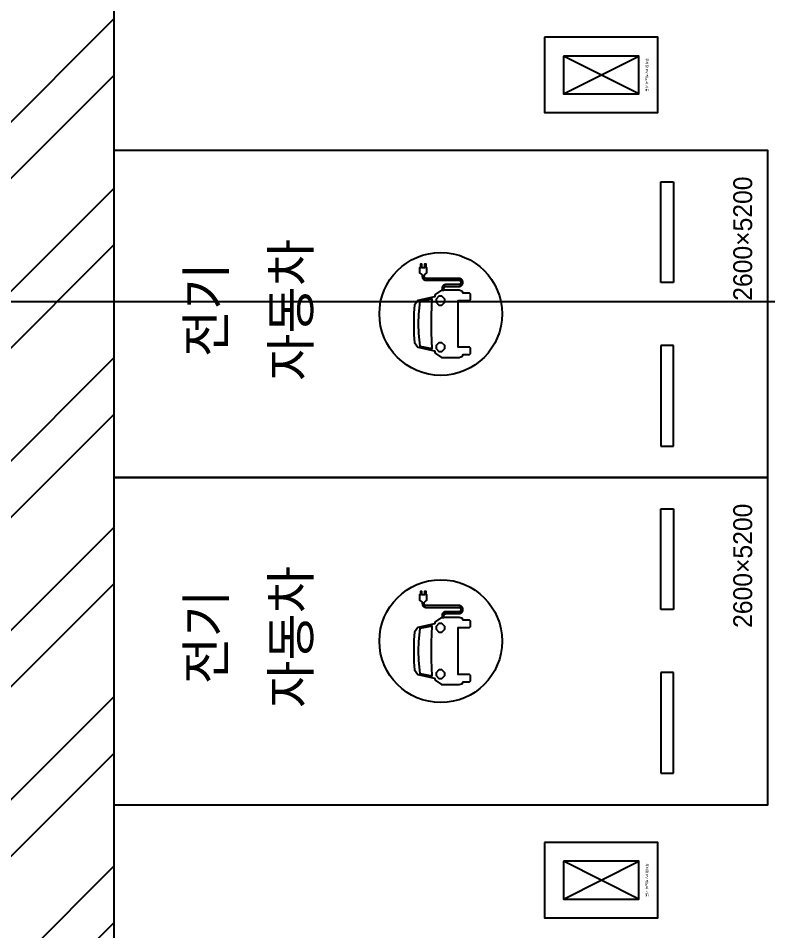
# Model space of a CAD drawing. Header units: millimetres. Extents: x -58335 to 291665, y -66693 to 213307.
# Drawn here: x 118694 to 124654, y -4997 to 2255 of the extents above; entities that cross this region are included whole.
import ezdxf
from ezdxf.enums import TextEntityAlignment as Align

# ---------------------------------------------------------------- set-up
doc = ezdxf.new("R2010")
doc.units = ezdxf.units.MM
doc.header["$LTSCALE"] = 1000
doc.linetypes.add('X-SITE$0$HID', pattern=[2.8, 1.8, -1])
for name, color, linetype in [('X-SITE$0$-MY-녹지', 254, 'Continuous'), ('X-SITE$0$A-PARK', 8, 'Continuous'), ('X-SITE$0$A-ROAD-PED', 8, 'Continuous'), ('X-SITE$0$PV-COL', 8, 'Continuous'), ('X-SITE$0$PV-주차장', 6, 'Continuous')]:
    doc.layers.add(name, color=color, linetype=linetype)
doc.layers.add('X-SITE$0$NOPLOT', color=193, linetype='Continuous', plot=False)
doc.styles.add('X-SITE$0$Gtx', font='')
doc.styles.add('X-SITE$0$XA-B2F_PLAN$0$XA-B2F_PLAN$0$Gtx', font='')
doc.styles.get('X-SITE$0$Gtx').set_extended_font_data('Dotum')
doc.styles.get('X-SITE$0$XA-B2F_PLAN$0$XA-B2F_PLAN$0$Gtx').set_extended_font_data('Dotum')
pattern_1 = [(0, (-29382.5, 14650.24), (317.5, 317.5), [158.75, -476.25]), (90, (-29303.13, 14570.87), (-317.5, 317.5), [158.75, -476.25])]

# ---------------------------------------------------------------- blocks, each defined once
blk = doc.blocks.new('X-SITE$0$240910_L-1F')
at = {"layer": 'X-SITE$0$-MY-녹지'}
h = blk.add_hatch(dxfattribs=at)
h.set_pattern_fill('CROSS', color=256, scale=50, style=2)
h.set_pattern_definition(pattern_1)
edge = h.paths.add_edge_path()
edge.add_line((18171.1, 114605.3), (18171.1, 166105.3))
edge.add_line((18171.1, 166105.3), (47421.1, 166105.3))
edge.add_line((47421.1, 166105.3), (47421.1, 168105.3))
edge.add_line((47421.1, 168105.3), (46571.1, 168105.3))
edge.add_line((46571.1, 168105.3), (46571.1, 168905.3))
edge.add_line((46571.1, 168905.3), (47283.5, 168905.3))
edge.add_arc((45571.1, 168205.3), 1850, 22.23376, 32.72059)
edge.add_line((47127.5, 169205.3), (6313.7, 169205.3))
edge.add_line((6313.7, 169205.3), (1000, 163891.6))
edge.add_line((1000, 163891.6), (1000, -787.9))
edge.add_line((1000, -787.9), (6313.7, -6101.6))
edge.add_line((6313.7, -6101.6), (95101.4, -6101.6))
edge.add_line((95101.4, -6101.6), (95315.6, -5951.6))
edge.add_line((95315.6, -5951.6), (98071.1, -5951.6))
edge.add_line((98071.1, -5951.6), (98071.1, -5401.6))
edge.add_line((98071.1, -5401.6), (96971, -5401.6))
edge.add_line((96971, -5401.6), (96971, -4401.6))
edge.add_line((96971, -4401.6), (98071.1, -4401.6))
edge.add_line((98071.1, -4401.6), (98071.1, 31055.3))
edge.add_arc((96271.1, 31055.3), 1800, 360, 450)
edge.add_line((96271.1, 32855.3), (91071.1, 32855.3))
edge.add_arc((91071.1, 31055.3), 1800, 90, 180)
edge.add_line((89271.1, 31055.3), (89271.1, 30055.3))
edge.add_line((89271.1, 30055.3), (96471.1, 30055.3))
edge.add_line((96471.1, 30055.3), (96471.1, -3544.7))
edge.add_line((96471.1, -3544.7), (8071.1, -3544.7))
edge.add_line((8071.1, -3544.7), (8071.1, -794.7))
edge.add_line((8071.1, -794.7), (2871.1, -794.7))
edge.add_line((2871.1, -794.7), (2871.1, 103855.3))
edge.add_line((2871.1, 103855.3), (49071.1, 103855.3))
edge.add_arc((49071.1, 105655.3), 1800, 270, 360)
edge.add_line((50871.1, 105655.3), (50871.1, 114605.3))
edge.add_line((50871.1, 114605.3), (18171.1, 114605.3))
h = blk.add_hatch(dxfattribs=at)
h.set_pattern_fill('CROSS', color=256, scale=50, style=2)
h.set_pattern_definition(pattern_1)
edge = h.paths.add_edge_path()
edge.add_line((18171.1, 114605.3), (18171.1, 166105.3))
edge.add_line((18171.1, 166105.3), (47421.1, 166105.3))
edge.add_line((47421.1, 166105.3), (47421.1, 168105.3))
edge.add_line((47421.1, 168105.3), (46571.1, 168105.3))
edge.add_line((46571.1, 168105.3), (46571.1, 168905.3))
edge.add_line((46571.1, 168905.3), (47283.5, 168905.3))
edge.add_arc((45571.1, 168205.3), 1850, 22.23376, 32.72059)
edge.add_line((47127.5, 169205.3), (6313.7, 169205.3))
edge.add_line((6313.7, 169205.3), (1000, 163891.6))
edge.add_line((1000, 163891.6), (1000, -787.9))
edge.add_line((1000, -787.9), (6313.7, -6101.6))
edge.add_line((6313.7, -6101.6), (95101.4, -6101.6))
edge.add_line((95101.4, -6101.6), (95315.6, -5951.6))
edge.add_line((95315.6, -5951.6), (98071.1, -5951.6))
edge.add_line((98071.1, -5951.6), (98071.1, -5401.6))
edge.add_line((98071.1, -5401.6), (96971, -5401.6))
edge.add_line((96971, -5401.6), (96971, -4401.6))
edge.add_line((96971, -4401.6), (98071.1, -4401.6))
edge.add_line((98071.1, -4401.6), (98071.1, 31055.3))
edge.add_arc((96271.1, 31055.3), 1800, 360, 450)
edge.add_line((96271.1, 32855.3), (91071.1, 32855.3))
edge.add_arc((91071.1, 31055.3), 1800, 90, 180)
edge.add_line((89271.1, 31055.3), (89271.1, 30055.3))
edge.add_line((89271.1, 30055.3), (96471.1, 30055.3))
edge.add_line((96471.1, 30055.3), (96471.1, -3544.7))
edge.add_line((96471.1, -3544.7), (8071.1, -3544.7))
edge.add_line((8071.1, -3544.7), (8071.1, -794.7))
edge.add_line((8071.1, -794.7), (2871.1, -794.7))
edge.add_line((2871.1, -794.7), (2871.1, 103855.3))
edge.add_line((2871.1, 103855.3), (49071.1, 103855.3))
edge.add_arc((49071.1, 105655.3), 1800, 270, 360)
edge.add_line((50871.1, 105655.3), (50871.1, 114605.3))
edge.add_line((50871.1, 114605.3), (18171.1, 114605.3))
blk = doc.blocks.new('X-SITE$0$A$Cc6527170')
for p, q in [((350, 525), (50, -75)), ((350, -75), (50, 525))]:
    blk.add_line(p, q)
for points in [[(-100, -225), (500, -225), (500, 675), (-100, 675)], [(50, -75), (350, -75), (350, 525), (50, 525)]]:
    blk.add_lwpolyline(points, close=True)
at = {"linetype": 'Continuous', "style": 'X-SITE$0$Gtx'}
blk.add_text('주차장 PV 캐노피 기둥', height=20, dxfattribs=at).set_placement((200, 588.4, 0), align=Align.MIDDLE)
blk = doc.blocks.new('X-SITE$0$전기차')
at = {"layer": 'X-SITE$0$A-PARK'}
for p, q in [((-4450, -250), (-4450, -1050)), ((-4350, -250), (-4450, -250)), ((-4350, -1050), (-4350, -250)), ((-4450, -1050), (-4350, -1050)), ((-4450, -2350), (-4450, -1550)), ((-4450, -1550), (-4350, -1550)), ((-4350, -1550), (-4350, -2350)), ((-4350, -2350), (-4450, -2350))]:
    blk.add_line(p, q, dxfattribs=at)
for points in [[(0, -2600), (0, 0), (-5200, 0), (-5200, -2600)], [(-2608.4, -1071.7), (-2585.5, -1071.7), (-2562.4, -1048.7), (-2562.4, -1025.6), (-2585.5, -1002.7), (-2608.4, -1002.7), (-2631.6, -1025.6), (-2631.6, -1048.7)], [(-2525.7, -1150.3), (-2525.7, -1292.6), (-2530.9, -1417.8), (-2434.1, -1399.5), (-2421.8, -1297.3), (-2419.8, -1221.3), (-2421.8, -1145.5), (-2434.1, -1043.3), (-2530.9, -1024.8)], [(-2608.4, -1440.1), (-2585.5, -1440.1), (-2562.4, -1417), (-2562.4, -1393.9), (-2585.5, -1371), (-2608.4, -1371), (-2631.6, -1393.9), (-2631.6, -1417)], [(-2610.3, -1488.2), (-2625, -1488.2), (-2625, -1501.7), (-2625, -1502.6), (-2625, -1503), (-2625, -1503.2), (-2625, -1503.3), (-2625, -1503.3), (-2625, -1503.3), (-2625, -1503.3), (-2625, -1503.4), (-2625, -1503.6), (-2625, -1503.8), (-2625, -1504), (-2625, -1504.1), (-2625, -1504.3), (-2625.1, -1504.5), (-2625.1, -1504.7), (-2625.1, -1504.9), (-2625.1, -1505.1), (-2625.1, -1505.3), (-2625.2, -1505.5), (-2625.2, -1505.7), (-2625.2, -1505.9), (-2625.3, -1506.1), (-2625.3, -1506.3), (-2625.3, -1506.5), (-2625.4, -1506.7), (-2625.4, -1506.8), (-2625.5, -1507), (-2625.5, -1507.2), (-2625.6, -1507.4), (-2625.7, -1507.6), (-2625.7, -1507.8), (-2625.8, -1508), (-2625.8, -1508.2), (-2625.9, -1508.4), (-2626, -1508.6), (-2626.1, -1508.8), (-2626.1, -1509), (-2626.2, -1509.2), (-2626.3, -1509.4), (-2626.4, -1509.6), (-2626.5, -1509.8), (-2626.6, -1509.9), (-2626.7, -1510.1), (-2626.8, -1510.3), (-2626.9, -1510.5), (-2627, -1510.7), (-2627.1, -1510.9), (-2627.2, -1511.1), (-2627.3, -1511.2), (-2627.4, -1511.4), (-2627.5, -1511.6), (-2627.7, -1511.8), (-2627.8, -1512), (-2627.9, -1512.1), (-2628.1, -1512.3), (-2628.2, -1512.5), (-2628.3, -1512.6), (-2628.5, -1512.8), (-2628.6, -1513), (-2628.7, -1513.1), (-2628.9, -1513.3), (-2629, -1513.5), (-2629.2, -1513.6), (-2629.3, -1513.8), (-2629.5, -1513.9), (-2629.6, -1514.1), (-2629.8, -1514.2), (-2630, -1514.4), (-2630.1, -1514.5), (-2630.3, -1514.6), (-2630.5, -1514.8), (-2630.6, -1514.9), (-2630.8, -1515), (-2631, -1515.2), (-2631.1, -1515.3), (-2631.3, -1515.4), (-2631.5, -1515.6), (-2631.7, -1515.7), (-2631.9, -1515.8), (-2632, -1515.9), (-2632.2, -1516), (-2632.4, -1516.1), (-2632.6, -1516.2), (-2632.8, -1516.3), (-2633, -1516.4), (-2633.2, -1516.5), (-2633.3, -1516.6), (-2633.5, -1516.7), (-2633.7, -1516.8), (-2633.9, -1516.9), (-2634.1, -1517), (-2634.3, -1517), (-2634.5, -1517.1), (-2634.7, -1517.2), (-2634.9, -1517.3), (-2635.1, -1517.3), (-2635.3, -1517.4), (-2635.5, -1517.4), (-2635.7, -1517.5), (-2635.9, -1517.6), (-2636.1, -1517.6), (-2636.3, -1517.7), (-2636.4, -1517.7), (-2636.6, -1517.8), (-2636.8, -1517.8), (-2637, -1517.8), (-2637.2, -1517.9), (-2637.4, -1517.9), (-2637.6, -1517.9), (-2637.8, -1518), (-2638, -1518), (-2638.2, -1518), (-2638.4, -1518), (-2638.6, -1518), (-2638.8, -1518.1), (-2639, -1518.1), (-2639.1, -1518.1), (-2639.3, -1518.1), (-2639.5, -1518.1), (-2639.7, -1518.1), (-2639.7, -1518.1), (-2639.8, -1518.1), (-2639.8, -1518.1), (-2639.8, -1518.1), (-2639.8, -1518.1), (-2639.8, -1518.1), (-2639.8, -1518.1), (-2639.9, -1518.1), (-2640, -1518.1), (-2640.8, -1518.1), (-2642.2, -1518.1), (-2645.1, -1518.1), (-2650.8, -1518.1), (-2743, -1518.1), (-2743.2, -1518.1), (-2743.4, -1518.1), (-2743.6, -1518.1), (-2743.8, -1518.1), (-2744, -1518.1), (-2744.2, -1518.1), (-2744.4, -1518.1), (-2744.7, -1518.1), (-2744.9, -1518.1), (-2745.1, -1518.1), (-2745.3, -1518.2), (-2745.5, -1518.2), (-2745.7, -1518.2), (-2745.9, -1518.2), (-2746.1, -1518.2), (-2746.3, -1518.3), (-2746.5, -1518.3), (-2746.7, -1518.3), (-2747, -1518.3), (-2747.2, -1518.4), (-2747.4, -1518.4), (-2747.6, -1518.4), (-2747.8, -1518.4), (-2748, -1518.5), (-2748.2, -1518.5), (-2748.4, -1518.5), (-2748.6, -1518.6), (-2748.9, -1518.6), (-2749.1, -1518.7), (-2749.3, -1518.7), (-2749.5, -1518.7), (-2749.7, -1518.8), (-2749.9, -1518.8), (-2750.1, -1518.9), (-2750.4, -1518.9), (-2750.6, -1519), (-2750.8, -1519), (-2751, -1519.1), (-2751.2, -1519.1), (-2751.4, -1519.2), (-2751.6, -1519.3), (-2751.9, -1519.3), (-2752.1, -1519.4), (-2752.3, -1519.4), (-2752.5, -1519.5), (-2752.7, -1519.6), (-2752.9, -1519.6), (-2753.1, -1519.7), (-2753.4, -1519.8), (-2753.6, -1519.9), (-2753.8, -1519.9), (-2754, -1520), (-2754.2, -1520.1), (-2754.4, -1520.2), (-2754.6, -1520.2), (-2754.8, -1520.3), (-2755.1, -1520.4), (-2755.3, -1520.5), (-2755.5, -1520.6), (-2755.7, -1520.7), (-2755.9, -1520.8), (-2756.1, -1520.9), (-2756.3, -1521), (-2756.5, -1521), (-2756.7, -1521.1), (-2757, -1521.2), (-2757.2, -1521.3), (-2757.4, -1521.4), (-2757.6, -1521.5), (-2757.8, -1521.7), (-2758, -1521.8), (-2758.2, -1521.9), (-2758.4, -1522), (-2758.6, -1522.1), (-2758.8, -1522.2), (-2759, -1522.3), (-2759.2, -1522.4), (-2759.4, -1522.6), (-2759.6, -1522.7), (-2759.8, -1522.8), (-2760, -1522.9), (-2760.2, -1523), (-2760.4, -1523.2), (-2760.6, -1523.3), (-2760.8, -1523.4), (-2761, -1523.6), (-2761.2, -1523.7), (-2761.4, -1523.8), (-2761.6, -1524), (-2761.8, -1524.1), (-2762, -1524.2), (-2762.2, -1524.4), (-2762.4, -1524.5), (-2762.5, -1524.7), (-2762.7, -1524.8), (-2762.9, -1524.9), (-2763.1, -1525.1), (-2763.3, -1525.2), (-2763.5, -1525.4), (-2763.7, -1525.5), (-2763.8, -1525.7), (-2764, -1525.8), (-2764.2, -1526), (-2764.4, -1526.2), (-2764.6, -1526.3), (-2764.7, -1526.5), (-2764.9, -1526.6), (-2765.1, -1526.8), (-2765.3, -1527), (-2765.4, -1527.1), (-2765.6, -1527.3), (-2765.8, -1527.4), (-2765.9, -1527.6), (-2766.1, -1527.8), (-2766.3, -1528), (-2766.4, -1528.1), (-2766.6, -1528.3), (-2766.8, -1528.5), (-2766.9, -1528.7), (-2767.1, -1528.8), (-2767.2, -1529), (-2767.4, -1529.2), (-2767.6, -1529.4), (-2767.7, -1529.5), (-2767.9, -1529.7), (-2768, -1529.9), (-2768.2, -1530.1), (-2768.3, -1530.3), (-2768.5, -1530.5), (-2768.6, -1530.7), (-2768.7, -1530.8), (-2768.9, -1531), (-2769, -1531.2), (-2769.2, -1531.4), (-2769.3, -1531.6), (-2769.4, -1531.8), (-2769.6, -1532), (-2769.7, -1532.2), (-2769.8, -1532.4), (-2770, -1532.6), (-2770.1, -1532.8), (-2770.2, -1533), (-2770.4, -1533.2), (-2770.5, -1533.4), (-2770.6, -1533.6), (-2770.7, -1533.8), (-2770.8, -1534), (-2771, -1534.2), (-2771.1, -1534.4), (-2771.2, -1534.6), (-2771.3, -1534.8), (-2771.4, -1535), (-2771.5, -1535.2), (-2771.6, -1535.4), (-2771.7, -1535.6), (-2771.9, -1535.8), (-2772, -1536), (-2772.1, -1536.2), (-2772.2, -1536.4), (-2772.3, -1536.6), (-2772.4, -1536.8), (-2772.5, -1537.1), (-2772.5, -1537.3), (-2772.6, -1537.5), (-2772.7, -1537.7), (-2772.8, -1537.9), (-2772.9, -1538.1), (-2773, -1538.3), (-2773.1, -1538.5), (-2773.2, -1538.7), (-2773.2, -1539), (-2773.3, -1539.2), (-2773.4, -1539.4), (-2773.5, -1539.6), (-2773.6, -1539.8), (-2773.6, -1540), (-2773.7, -1540.2), (-2773.8, -1540.4), (-2773.8, -1540.7), (-2773.9, -1540.9), (-2774, -1541.1), (-2774, -1541.3), (-2774.1, -1541.5), (-2774.2, -1541.7), (-2774.2, -1541.9), (-2774.3, -1542.2), (-2774.3, -1542.4), (-2774.4, -1542.6), (-2774.4, -1542.8), (-2774.5, -1543), (-2774.5, -1543.2), (-2774.6, -1543.4), (-2774.6, -1543.7), (-2774.7, -1543.9), (-2774.7, -1544.1), (-2774.8, -1544.3), (-2774.8, -1544.5), (-2774.8, -1544.7), (-2774.9, -1544.9), (-2774.9, -1545.2), (-2774.9, -1545.4), (-2775, -1545.6), (-2775, -1545.8), (-2775, -1546), (-2775.1, -1546.2), (-2775.1, -1546.4), (-2775.1, -1546.6), (-2775.1, -1546.8), (-2775.2, -1547.1), (-2775.2, -1547.3), (-2775.2, -1547.5), (-2775.2, -1547.7), (-2775.2, -1547.9), (-2775.3, -1548.1), (-2775.3, -1548.3), (-2775.3, -1548.5), (-2775.3, -1548.7), (-2775.3, -1548.9), (-2775.3, -1549.1), (-2775.3, -1549.3), (-2775.3, -1549.5), (-2775.3, -1549.8), (-2775.3, -1550), (-2775.3, -1550.2), (-2775.3, -1550.4), (-2775.3, -1550.6), (-2775.3, -1550.8), (-2775.3, -1551), (-2775.3, -1551.2), (-2775.3, -1551.4), (-2775.3, -1551.6), (-2775.3, -1551.8), (-2775.3, -1552), (-2775.3, -1552.2), (-2775.3, -1552.4), (-2775.3, -1552.6), (-2775.3, -1552.8), (-2775.2, -1553), (-2775.2, -1553.3), (-2775.2, -1553.5), (-2775.2, -1553.7), (-2775.2, -1553.9), (-2775.1, -1554.1), (-2775.1, -1554.3), (-2775.1, -1554.5), (-2775.1, -1554.7), (-2775, -1554.9), (-2775, -1555.2), (-2775, -1555.4), (-2774.9, -1555.6), (-2774.9, -1555.8), (-2774.9, -1556), (-2774.8, -1556.2), (-2774.8, -1556.4), (-2774.7, -1556.6), (-2774.7, -1556.9), (-2774.6, -1557.1), (-2774.6, -1557.3), (-2774.6, -1557.5), (-2774.5, -1557.7), (-2774.5, -1557.9), (-2774.4, -1558.1), (-2774.4, -1558.4), (-2774.3, -1558.6), (-2774.2, -1558.8), (-2774.2, -1559), (-2774.1, -1559.2), (-2774.1, -1559.4), (-2774, -1559.6), (-2773.9, -1559.9), (-2773.9, -1560.1), (-2773.8, -1560.3), (-2773.7, -1560.5), (-2773.7, -1560.7), (-2773.6, -1560.9), (-2773.5, -1561.1), (-2773.4, -1561.3), (-2773.4, -1561.6), (-2773.3, -1561.8), (-2773.2, -1562), (-2773.1, -1562.2), (-2773, -1562.4), (-2772.9, -1562.6), (-2772.9, -1562.8), (-2772.8, -1563), (-2772.7, -1563.3), (-2772.6, -1563.5), (-2772.5, -1563.7), (-2772.4, -1563.9), (-2772.3, -1564.1), (-2772.2, -1564.3), (-2772.1, -1564.5), (-2772, -1564.7), (-2771.9, -1564.9), (-2771.8, -1565.1), (-2771.7, -1565.3), (-2771.6, -1565.5), (-2771.5, -1565.8), (-2771.4, -1566), (-2771.2, -1566.2), (-2771.1, -1566.4), (-2771, -1566.6), (-2770.9, -1566.8), (-2770.8, -1567), (-2770.7, -1567.2), (-2770.5, -1567.4), (-2770.4, -1567.6), (-2770.3, -1567.8), (-2770.2, -1568), (-2770, -1568.2), (-2769.9, -1568.4), (-2769.8, -1568.6), (-2769.6, -1568.8), (-2769.5, -1568.9), (-2769.4, -1569.1), (-2769.2, -1569.3), (-2769.1, -1569.5), (-2768.9, -1569.7), (-2768.8, -1569.9), (-2768.7, -1570.1), (-2768.5, -1570.3), (-2768.4, -1570.5), (-2768.2, -1570.6), (-2768.1, -1570.8), (-2767.9, -1571), (-2767.8, -1571.2), (-2767.6, -1571.4), (-2767.5, -1571.6), (-2767.3, -1571.7), (-2767.2, -1571.9), (-2767, -1572.1), (-2766.8, -1572.3), (-2766.7, -1572.4), (-2766.5, -1572.6), (-2766.3, -1572.8), (-2766.2, -1573), (-2766, -1573.1), (-2765.8, -1573.3), (-2765.7, -1573.5), (-2765.5, -1573.6), (-2765.3, -1573.8), (-2765.2, -1574), (-2765, -1574.1), (-2764.8, -1574.3), (-2764.6, -1574.4), (-2764.5, -1574.6), (-2764.3, -1574.8), (-2764.1, -1574.9), (-2763.9, -1575.1), (-2763.7, -1575.2), (-2763.6, -1575.4), (-2763.4, -1575.5), (-2763.2, -1575.7), (-2763, -1575.8), (-2762.8, -1576), (-2762.6, -1576.1), (-2762.4, -1576.3), (-2762.3, -1576.4), (-2762.1, -1576.5), (-2761.9, -1576.7), (-2761.7, -1576.8), (-2761.5, -1576.9), (-2761.3, -1577.1), (-2761.1, -1577.2), (-2760.9, -1577.3), (-2760.7, -1577.5), (-2760.5, -1577.6), (-2760.3, -1577.7), (-2760.1, -1577.9), (-2759.9, -1578), (-2759.7, -1578.1), (-2759.5, -1578.2), (-2759.3, -1578.3), (-2759.1, -1578.5), (-2758.9, -1578.6), (-2758.7, -1578.7), (-2758.5, -1578.8), (-2758.3, -1578.9), (-2758.1, -1579), (-2757.9, -1579.1), (-2757.7, -1579.2), (-2757.5, -1579.3), (-2757.3, -1579.4), (-2757, -1579.5), (-2756.8, -1579.6), (-2756.6, -1579.7), (-2756.4, -1579.8), (-2756.2, -1579.9), (-2756, -1580), (-2755.8, -1580.1), (-2755.6, -1580.2), (-2755.4, -1580.3), (-2755.2, -1580.4), (-2754.9, -1580.5), (-2754.7, -1580.5), (-2754.5, -1580.6), (-2754.3, -1580.7), (-2754.1, -1580.8), (-2753.9, -1580.9), (-2753.7, -1580.9), (-2753.5, -1581), (-2753.2, -1581.1), (-2753, -1581.2), (-2752.8, -1581.2), (-2752.6, -1581.3), (-2752.4, -1581.4), (-2752.2, -1581.4), (-2752, -1581.5), (-2751.7, -1581.5), (-2751.5, -1581.6), (-2751.3, -1581.7), (-2751.1, -1581.7), (-2750.9, -1581.8), (-2750.7, -1581.8), (-2750.5, -1581.9), (-2750.2, -1581.9), (-2750, -1582), (-2749.8, -1582), (-2749.6, -1582.1), (-2749.4, -1582.1), (-2749.2, -1582.1), (-2749, -1582.2), (-2748.7, -1582.2), (-2748.5, -1582.3), (-2748.3, -1582.3), (-2748.1, -1582.3), (-2747.9, -1582.4), (-2747.7, -1582.4), (-2747.5, -1582.4), (-2747.3, -1582.5), (-2747, -1582.5), (-2746.8, -1582.5), (-2746.6, -1582.5), (-2746.4, -1582.6), (-2746.2, -1582.6), (-2746, -1582.6), (-2745.8, -1582.6), (-2745.6, -1582.6), (-2745.4, -1582.7), (-2745.2, -1582.7), (-2745, -1582.7), (-2744.7, -1582.7), (-2744.5, -1582.7), (-2744.3, -1582.7), (-2744.1, -1582.7), (-2743.9, -1582.7), (-2743.7, -1582.7), (-2743.5, -1582.7), (-2743.3, -1582.7), (-2743.1, -1582.7), (-2743.1, -1582.7), (-2743, -1582.7), (-2743, -1582.7), (-2743, -1582.7), (-2743, -1582.7), (-2743, -1582.7), (-2743, -1582.7), (-2743, -1582.7), (-2742.9, -1582.7), (-2742, -1582.7), (-2740.2, -1582.7), (-2733, -1582.7), (-2718.4, -1582.7), (-2689.4, -1582.7), (-2631.4, -1582.7), (-2515.3, -1582.7), (-2486.2, -1582.7), (-2484.4, -1582.7), (-2483.5, -1582.7), (-2483, -1582.7), (-2482.9, -1582.7), (-2482.9, -1582.7), (-2482.9, -1582.7), (-2482.9, -1582.7), (-2482.7, -1582.7), (-2482.5, -1582.7), (-2482.3, -1582.8), (-2482.1, -1582.8), (-2481.9, -1582.8), (-2481.7, -1582.8), (-2481.4, -1582.8), (-2481.2, -1582.8), (-2481, -1582.9), (-2480.8, -1582.9), (-2480.6, -1582.9), (-2480.4, -1582.9), (-2480.2, -1583), (-2480, -1583), (-2479.8, -1583.1), (-2479.6, -1583.1), (-2479.4, -1583.2), (-2479.2, -1583.2), (-2479, -1583.3), (-2478.8, -1583.3), (-2478.6, -1583.4), (-2478.4, -1583.4), (-2478.2, -1583.5), (-2478, -1583.6), (-2477.8, -1583.6), (-2477.6, -1583.7), (-2477.4, -1583.8), (-2477.2, -1583.9), (-2477.1, -1583.9), (-2476.9, -1584), (-2476.7, -1584.1), (-2476.5, -1584.2), (-2476.3, -1584.3), (-2476.1, -1584.4), (-2475.9, -1584.5), (-2475.7, -1584.6), (-2475.6, -1584.7), (-2475.4, -1584.8), (-2475.2, -1584.9), (-2475, -1585), (-2474.9, -1585.1), (-2474.7, -1585.2), (-2474.5, -1585.3), (-2474.3, -1585.5), (-2474.2, -1585.6), (-2474, -1585.7), (-2473.9, -1585.8), (-2473.7, -1586), (-2473.5, -1586.1), (-2473.4, -1586.2), (-2473.2, -1586.3), (-2473.1, -1586.5), (-2472.9, -1586.6), (-2472.8, -1586.7), (-2472.6, -1586.9), (-2472.5, -1587), (-2472.3, -1587.2), (-2472.2, -1587.3), (-2472.1, -1587.5), (-2471.9, -1587.6), (-2471.8, -1587.8), (-2471.7, -1587.9), (-2471.5, -1588.1), (-2471.4, -1588.2), (-2471.3, -1588.4), (-2471.1, -1588.6), (-2471, -1588.7), (-2470.9, -1588.9), (-2470.8, -1589), (-2470.7, -1589.2), (-2470.6, -1589.4), (-2470.4, -1589.6), (-2470.3, -1589.7), (-2470.2, -1589.9), (-2470.1, -1590.1), (-2470, -1590.3), (-2469.9, -1590.5), (-2469.8, -1590.6), (-2469.7, -1590.8), (-2469.6, -1591), (-2469.5, -1591.2), (-2469.5, -1591.4), (-2469.4, -1591.6), (-2469.3, -1591.8), (-2469.2, -1592), (-2469.1, -1592.2), (-2469.1, -1592.4), (-2469, -1592.5), (-2468.9, -1592.7), (-2468.9, -1592.9), (-2468.8, -1593.1), (-2468.7, -1593.3), (-2468.7, -1593.5), (-2468.6, -1593.7), (-2468.6, -1593.9), (-2468.5, -1594.1), (-2468.5, -1594.3), (-2468.4, -1594.5), (-2468.4, -1594.7), (-2468.4, -1595), (-2468.3, -1595.2), (-2468.3, -1595.4), (-2468.3, -1595.6), (-2468.2, -1595.8), (-2468.2, -1596), (-2468.2, -1596.2), (-2468.2, -1596.4), (-2468.2, -1596.6), (-2468.1, -1596.8), (-2468.1, -1597), (-2468.1, -1597.2), (-2468.1, -1597.4), (-2468.1, -1597.5), (-2468.1, -1597.5), (-2468.1, -1597.5), (-2468.1, -1597.5), (-2468.1, -1597.5), (-2468.1, -1597.6), (-2468.1, -1597.8), (-2468.1, -1598.4), (-2468.1, -1602.7), (-2468.1, -1607), (-2468.1, -1607.2), (-2468.1, -1607.2), (-2468.1, -1607.2), (-2468.1, -1607.2), (-2468.1, -1607.2), (-2468.1, -1607.2), (-2468.1, -1607.2), (-2468.2, -1607.3), (-2468.3, -1607.4), (-2468.9, -1607.9), (-2470, -1609), (-2472.3, -1611.1), (-2476.8, -1615.4), (-2485.8, -1624), (-2488, -1626.1), (-2488.2, -1626.2), (-2488.2, -1626.3), (-2488.3, -1626.3), (-2488.3, -1626.3), (-2488.3, -1626.3), (-2488.3, -1626.4), (-2488.3, -1626.4), (-2488.3, -1627), (-2488.3, -1628.1), (-2488.3, -1630.4), (-2488.3, -1639.5), (-2488.3, -1657.7), (-2488.3, -1666.9), (-2488.3, -1667.1), (-2488.3, -1667.2), (-2488.3, -1667.2), (-2488.3, -1667.2), (-2488.3, -1667.2), (-2488.3, -1667.2), (-2488.3, -1667.2), (-2488.3, -1667.2), (-2488.2, -1667.2), (-2488, -1667.2), (-2487.2, -1667.2), (-2485.6, -1667.2), (-2482.8, -1667.2), (-2482.8, -1685), (-2482.8, -1693.9), (-2482.8, -1695), (-2482.8, -1695.2), (-2482.8, -1695.2), (-2482.8, -1695.3), (-2482.8, -1695.3), (-2482.8, -1695.3), (-2482.8, -1695.3), (-2482.7, -1695.3), (-2482.5, -1695.3), (-2481.4, -1695.3), (-2479.3, -1695.3), (-2471, -1695.3), (-2470, -1695.3), (-2469.8, -1695.3), (-2469.8, -1695.3), (-2469.7, -1695.3), (-2469.7, -1695.3), (-2469.7, -1695.3), (-2469.7, -1695.3), (-2469.7, -1695.3), (-2469.7, -1695.3), (-2469.7, -1695.3), (-2469.7, -1694.7), (-2469.7, -1693.6), (-2469.7, -1689.2), (-2469.7, -1680.3), (-2469.7, -1671.4), (-2469.7, -1669.1), (-2469.7, -1668), (-2469.7, -1667.5), (-2469.7, -1667.3), (-2469.7, -1667.3), (-2469.7, -1667.2), (-2469.7, -1667.2), (-2469.7, -1667.2), (-2469.7, -1667.2), (-2469.7, -1667.2), (-2469.7, -1667.2), (-2469.5, -1667.2), (-2466.4, -1667.2), (-2454.1, -1667.2), (-2451, -1667.2), (-2450.6, -1667.2), (-2450.4, -1667.2), (-2450.3, -1667.2), (-2450.3, -1667.2), (-2450.3, -1667.2), (-2450.3, -1667.2), (-2450.3, -1667.2), (-2450.3, -1667.2), (-2450.3, -1667.2), (-2450.3, -1667.2), (-2450.3, -1668.4), (-2450.3, -1670.6), (-2450.3, -1679.5), (-2450.3, -1688.4), (-2450.3, -1692.8), (-2450.3, -1695), (-2450.3, -1695.2), (-2450.3, -1695.3), (-2450.3, -1695.3), (-2450.3, -1695.3), (-2450.3, -1695.3), (-2450.3, -1695.3), (-2450.3, -1695.3), (-2450.2, -1695.3), (-2450.1, -1695.3), (-2449.9, -1695.3), (-2449.4, -1695.3), (-2442, -1695.3), (-2440.1, -1695.3), (-2439.2, -1695.3), (-2438.7, -1695.3), (-2438.6, -1695.3), (-2438.5, -1695.3), (-2438.5, -1695.3), (-2438.5, -1695.3), (-2438.5, -1695.3), (-2438.5, -1695.3), (-2438.5, -1695.3), (-2438.5, -1695.3), (-2438.5, -1695.2), (-2438.5, -1694.7), (-2438.5, -1685.8), (-2438.5, -1668), (-2438.5, -1667.4), (-2438.5, -1667.3), (-2438.5, -1667.2), (-2438.5, -1667.2), (-2438.5, -1667.2), (-2438.5, -1667.2), (-2438.5, -1667.2), (-2438.5, -1667.2), (-2438.5, -1667.2), (-2438.4, -1667.2), (-2438.1, -1667.2), (-2437.6, -1667.2), (-2436.5, -1667.2), (-2434.4, -1667.2), (-2432.2, -1667.2), (-2432, -1667.2), (-2431.8, -1667.2), (-2431.8, -1667.2), (-2431.7, -1667.2), (-2431.7, -1667.2), (-2431.7, -1667.2), (-2431.7, -1667.2), (-2431.7, -1667.2), (-2431.7, -1667.2), (-2431.7, -1667.2), (-2431.7, -1667.1), (-2431.7, -1663.9), (-2431.7, -1657.4), (-2431.7, -1631.5), (-2431.7, -1628.3), (-2431.7, -1626.6), (-2431.7, -1626.4), (-2431.7, -1626.4), (-2431.7, -1626.4), (-2431.7, -1626.4), (-2431.7, -1626.3), (-2431.7, -1626.3), (-2431.8, -1626.3), (-2432, -1626.1), (-2432.4, -1625.8), (-2435.8, -1623.1), (-2442.7, -1617.8), (-2449.6, -1612.4), (-2453, -1609.8), (-2453.2, -1609.6), (-2453.3, -1609.5), (-2453.4, -1609.5), (-2453.4, -1609.5), (-2453.4, -1609.5), (-2453.4, -1609.5), (-2453.4, -1609.5), (-2453.4, -1609.5), (-2453.4, -1609.2), (-2453.4, -1608.7), (-2453.4, -1607.8), (-2453.4, -1600.2), (-2453.4, -1598.3), (-2453.4, -1597.8), (-2453.4, -1597.6), (-2453.4, -1597.5), (-2453.4, -1597.5), (-2453.4, -1597.5), (-2453.4, -1597.5), (-2453.4, -1597.5), (-2453.4, -1597.5), (-2453.4, -1597.4), (-2453.4, -1597.1), (-2453.4, -1596.8), (-2453.4, -1596.5), (-2453.4, -1596.3), (-2453.4, -1596), (-2453.4, -1595.7), (-2453.5, -1595.4), (-2453.5, -1595.1), (-2453.5, -1594.8), (-2453.5, -1594.5), (-2453.6, -1594.2), (-2453.6, -1594), (-2453.6, -1593.7), (-2453.7, -1593.4), (-2453.7, -1593.1), (-2453.8, -1592.8), (-2453.8, -1592.5), (-2453.9, -1592.2), (-2453.9, -1591.9), (-2454, -1591.6), (-2454, -1591.4), (-2454.1, -1591.1), (-2454.2, -1590.8), (-2454.2, -1590.5), (-2454.3, -1590.2), (-2454.4, -1589.9), (-2454.4, -1589.6), (-2454.5, -1589.4), (-2454.6, -1589.1), (-2454.7, -1588.8), (-2454.8, -1588.5), (-2454.9, -1588.2), (-2455, -1588), (-2455.1, -1587.7), (-2455.2, -1587.4), (-2455.3, -1587.1), (-2455.4, -1586.8), (-2455.5, -1586.6), (-2455.6, -1586.3), (-2455.7, -1586), (-2455.8, -1585.7), (-2455.9, -1585.5), (-2456.1, -1585.2), (-2456.2, -1584.9), (-2456.3, -1584.7), (-2456.4, -1584.4), (-2456.6, -1584.1), (-2456.7, -1583.9), (-2456.9, -1583.6), (-2457, -1583.4), (-2457.1, -1583.1), (-2457.3, -1582.8), (-2457.4, -1582.6), (-2457.6, -1582.3), (-2457.7, -1582.1), (-2457.9, -1581.8), (-2458, -1581.6), (-2458.2, -1581.3), (-2458.4, -1581.1), (-2458.5, -1580.9), (-2458.7, -1580.6), (-2458.9, -1580.4), (-2459, -1580.1), (-2459.2, -1579.9), (-2459.4, -1579.7), (-2459.6, -1579.4), (-2459.7, -1579.2), (-2459.9, -1579), (-2460.1, -1578.8), (-2460.3, -1578.5), (-2460.5, -1578.3), (-2460.7, -1578.1), (-2460.9, -1577.9), (-2461, -1577.7), (-2461.2, -1577.5), (-2461.4, -1577.2), (-2461.6, -1577), (-2461.8, -1576.8), (-2462, -1576.6), (-2462.2, -1576.4), (-2462.4, -1576.2), (-2462.6, -1576), (-2462.9, -1575.8), (-2463.1, -1575.6), (-2463.3, -1575.5), (-2463.5, -1575.3), (-2463.7, -1575.1), (-2463.9, -1574.9), (-2464.2, -1574.7), (-2464.4, -1574.5), (-2464.6, -1574.3), (-2464.8, -1574.2), (-2465.1, -1574), (-2465.3, -1573.8), (-2465.5, -1573.6), (-2465.8, -1573.5), (-2466, -1573.3), (-2466.3, -1573.1), (-2466.5, -1573), (-2466.7, -1572.8), (-2467, -1572.6), (-2467.2, -1572.5), (-2467.5, -1572.3), (-2467.7, -1572.2), (-2468, -1572), (-2468.2, -1571.9), (-2468.5, -1571.7), (-2468.8, -1571.6), (-2469, -1571.5), (-2469.3, -1571.3), (-2469.5, -1571.2), (-2469.8, -1571.1), (-2470.1, -1570.9), (-2470.3, -1570.8), (-2470.6, -1570.7), (-2470.9, -1570.5), (-2471.1, -1570.4), (-2471.4, -1570.3), (-2471.7, -1570.2), (-2472, -1570.1), (-2472.2, -1570), (-2472.5, -1569.9), (-2472.8, -1569.8), (-2473.1, -1569.7), (-2473.4, -1569.6), (-2473.6, -1569.5), (-2473.9, -1569.4), (-2474.2, -1569.3), (-2474.5, -1569.2), (-2474.8, -1569.1), (-2475, -1569.1), (-2475.3, -1569), (-2475.6, -1568.9), (-2475.9, -1568.8), (-2476.2, -1568.8), (-2476.5, -1568.7), (-2476.8, -1568.6), (-2477, -1568.6), (-2477.3, -1568.5), (-2477.6, -1568.5), (-2477.9, -1568.4), (-2478.2, -1568.4), (-2478.5, -1568.3), (-2478.8, -1568.3), (-2479.1, -1568.2), (-2479.4, -1568.2), (-2479.6, -1568.2), (-2479.9, -1568.1), (-2480.2, -1568.1), (-2480.5, -1568.1), (-2480.8, -1568.1), (-2481.1, -1568.1), (-2481.4, -1568), (-2481.7, -1568), (-2481.9, -1568), (-2482.2, -1568), (-2482.5, -1568), (-2482.8, -1568), (-2482.9, -1568), (-2482.9, -1568), (-2482.9, -1568), (-2482.9, -1568), (-2482.9, -1568), (-2483, -1568), (-2483.1, -1568), (-2483.5, -1568), (-2484.7, -1568), (-2489.9, -1568), (-2510.5, -1568), (-2675.4, -1568), (-2716.6, -1568), (-2737.2, -1568), (-2742.4, -1568), (-2742.7, -1568), (-2742.9, -1568), (-2742.9, -1568), (-2743, -1568), (-2743, -1568), (-2743, -1568), (-2743, -1568), (-2743, -1568), (-2743.1, -1568), (-2743.1, -1568), (-2743.3, -1568), (-2743.4, -1568), (-2743.6, -1568), (-2743.8, -1568), (-2743.9, -1568), (-2744.1, -1568), (-2744.2, -1568), (-2744.4, -1567.9), (-2744.6, -1567.9), (-2744.7, -1567.9), (-2744.9, -1567.9), (-2745.1, -1567.9), (-2745.2, -1567.9), (-2745.4, -1567.8), (-2745.5, -1567.8), (-2745.7, -1567.8), (-2745.9, -1567.8), (-2746, -1567.7), (-2746.2, -1567.7), (-2746.4, -1567.7), (-2746.5, -1567.6), (-2746.7, -1567.6), (-2746.9, -1567.6), (-2747, -1567.5), (-2747.2, -1567.5), (-2747.4, -1567.5), (-2747.5, -1567.4), (-2747.7, -1567.4), (-2747.9, -1567.3), (-2748, -1567.3), (-2748.2, -1567.2), (-2748.3, -1567.2), (-2748.5, -1567.1), (-2748.7, -1567.1), (-2748.8, -1567), (-2749, -1566.9), (-2749.2, -1566.9), (-2749.3, -1566.8), (-2749.5, -1566.8), (-2749.7, -1566.7), (-2749.8, -1566.6), (-2750, -1566.6), (-2750.2, -1566.5), (-2750.3, -1566.4), (-2750.5, -1566.3), (-2750.6, -1566.3), (-2750.8, -1566.2), (-2751, -1566.1), (-2751.1, -1566), (-2751.3, -1565.9), (-2751.4, -1565.8), (-2751.6, -1565.8), (-2751.8, -1565.7), (-2751.9, -1565.6), (-2752.1, -1565.5), (-2752.2, -1565.4), (-2752.4, -1565.3), (-2752.5, -1565.2), (-2752.7, -1565.1), (-2752.8, -1565), (-2753, -1564.9), (-2753.1, -1564.8), (-2753.3, -1564.7), (-2753.4, -1564.6), (-2753.6, -1564.5), (-2753.7, -1564.4), (-2753.9, -1564.3), (-2754, -1564.1), (-2754.1, -1564), (-2754.3, -1563.9), (-2754.4, -1563.8), (-2754.6, -1563.7), (-2754.7, -1563.5), (-2754.8, -1563.4), (-2755, -1563.3), (-2755.1, -1563.2), (-2755.2, -1563), (-2755.4, -1562.9), (-2755.5, -1562.8), (-2755.6, -1562.7), (-2755.8, -1562.5), (-2755.9, -1562.4), (-2756, -1562.3), (-2756.1, -1562.1), (-2756.3, -1562), (-2756.4, -1561.8), (-2756.5, -1561.7), (-2756.6, -1561.6), (-2756.7, -1561.4), (-2756.8, -1561.3), (-2757, -1561.1), (-2757.1, -1561), (-2757.2, -1560.8), (-2757.3, -1560.7), (-2757.4, -1560.5), (-2757.5, -1560.4), (-2757.6, -1560.2), (-2757.7, -1560.1), (-2757.8, -1559.9), (-2757.9, -1559.8), (-2758, -1559.6), (-2758.1, -1559.5), (-2758.2, -1559.3), (-2758.3, -1559.2), (-2758.4, -1559), (-2758.4, -1558.9), (-2758.5, -1558.7), (-2758.6, -1558.5), (-2758.7, -1558.4), (-2758.8, -1558.2), (-2758.8, -1558.1), (-2758.9, -1557.9), (-2759, -1557.7), (-2759.1, -1557.6), (-2759.1, -1557.4), (-2759.2, -1557.2), (-2759.3, -1557.1), (-2759.3, -1556.9), (-2759.4, -1556.8), (-2759.5, -1556.6), (-2759.5, -1556.4), (-2759.6, -1556.3), (-2759.7, -1556.1), (-2759.7, -1555.9), (-2759.8, -1555.8), (-2759.8, -1555.6), (-2759.9, -1555.4), (-2759.9, -1555.3), (-2760, -1555.1), (-2760, -1554.9), (-2760, -1554.8), (-2760.1, -1554.6), (-2760.1, -1554.4), (-2760.2, -1554.3), (-2760.2, -1554.1), (-2760.2, -1553.9), (-2760.3, -1553.8), (-2760.3, -1553.6), (-2760.3, -1553.5), (-2760.4, -1553.3), (-2760.4, -1553.1), (-2760.4, -1553), (-2760.4, -1552.8), (-2760.5, -1552.6), (-2760.5, -1552.5), (-2760.5, -1552.3), (-2760.5, -1552.1), (-2760.5, -1552), (-2760.5, -1551.8), (-2760.6, -1551.7), (-2760.6, -1551.5), (-2760.6, -1551.3), (-2760.6, -1551.2), (-2760.6, -1551), (-2760.6, -1550.9), (-2760.6, -1550.7), (-2760.6, -1550.5), (-2760.6, -1550.4), (-2760.6, -1550.2), (-2760.6, -1550.1), (-2760.6, -1549.9), (-2760.6, -1549.8), (-2760.6, -1549.6), (-2760.6, -1549.4), (-2760.6, -1549.3), (-2760.5, -1549.1), (-2760.5, -1549), (-2760.5, -1548.8), (-2760.5, -1548.6), (-2760.5, -1548.5), (-2760.5, -1548.3), (-2760.4, -1548.1), (-2760.4, -1548), (-2760.4, -1547.8), (-2760.4, -1547.7), (-2760.4, -1547.5), (-2760.3, -1547.3), (-2760.3, -1547.2), (-2760.3, -1547), (-2760.2, -1546.8), (-2760.2, -1546.7), (-2760.2, -1546.5), (-2760.1, -1546.3), (-2760.1, -1546.2), (-2760, -1546), (-2760, -1545.8), (-2759.9, -1545.7), (-2759.9, -1545.5), (-2759.8, -1545.3), (-2759.8, -1545.2), (-2759.7, -1545), (-2759.7, -1544.8), (-2759.6, -1544.7), (-2759.6, -1544.5), (-2759.5, -1544.4), (-2759.5, -1544.2), (-2759.4, -1544), (-2759.3, -1543.9), (-2759.3, -1543.7), (-2759.2, -1543.5), (-2759.1, -1543.4), (-2759.1, -1543.2), (-2759, -1543), (-2758.9, -1542.9), (-2758.8, -1542.7), (-2758.7, -1542.6), (-2758.7, -1542.4), (-2758.6, -1542.2), (-2758.5, -1542.1), (-2758.4, -1541.9), (-2758.3, -1541.8), (-2758.2, -1541.6), (-2758.1, -1541.5), (-2758.1, -1541.3), (-2758, -1541.1), (-2757.9, -1541), (-2757.8, -1540.8), (-2757.7, -1540.7), (-2757.6, -1540.5), (-2757.5, -1540.4), (-2757.4, -1540.2), (-2757.2, -1540.1), (-2757.1, -1539.9), (-2757, -1539.8), (-2756.9, -1539.7), (-2756.8, -1539.5), (-2756.7, -1539.4), (-2756.6, -1539.2), (-2756.5, -1539.1), (-2756.3, -1538.9), (-2756.2, -1538.8), (-2756.1, -1538.7), (-2756, -1538.5), (-2755.8, -1538.4), (-2755.7, -1538.3), (-2755.6, -1538.1), (-2755.5, -1538), (-2755.3, -1537.9), (-2755.2, -1537.7), (-2755.1, -1537.6), (-2754.9, -1537.5), (-2754.8, -1537.4), (-2754.7, -1537.2), (-2754.5, -1537.1), (-2754.4, -1537), (-2754.2, -1536.9), (-2754.1, -1536.8), (-2754, -1536.7), (-2753.8, -1536.5), (-2753.7, -1536.4), (-2753.5, -1536.3), (-2753.4, -1536.2), (-2753.2, -1536.1), (-2753.1, -1536), (-2752.9, -1535.9), (-2752.8, -1535.8), (-2752.6, -1535.7), (-2752.5, -1535.6), (-2752.3, -1535.5), (-2752.2, -1535.4), (-2752, -1535.3), (-2751.9, -1535.2), (-2751.7, -1535.1), (-2751.5, -1535), (-2751.4, -1535), (-2751.2, -1534.9), (-2751.1, -1534.8), (-2750.9, -1534.7), (-2750.8, -1534.6), (-2750.6, -1534.5), (-2750.4, -1534.5), (-2750.3, -1534.4), (-2750.1, -1534.3), (-2749.9, -1534.3), (-2749.8, -1534.2), (-2749.6, -1534.1), (-2749.5, -1534.1), (-2749.3, -1534), (-2749.1, -1533.9), (-2749, -1533.9), (-2748.8, -1533.8), (-2748.6, -1533.8), (-2748.5, -1533.7), (-2748.3, -1533.6), (-2748.1, -1533.6), (-2748, -1533.5), (-2747.8, -1533.5), (-2747.6, -1533.4), (-2747.5, -1533.4), (-2747.3, -1533.4), (-2747.1, -1533.3), (-2747, -1533.3), (-2746.8, -1533.2), (-2746.6, -1533.2), (-2746.5, -1533.2), (-2746.3, -1533.1), (-2746.2, -1533.1), (-2746, -1533.1), (-2745.8, -1533.1), (-2745.7, -1533), (-2745.5, -1533), (-2745.3, -1533), (-2745.2, -1533), (-2745, -1532.9), (-2744.8, -1532.9), (-2744.7, -1532.9), (-2744.5, -1532.9), (-2744.4, -1532.9), (-2744.2, -1532.9), (-2744, -1532.9), (-2743.9, -1532.9), (-2743.7, -1532.8), (-2743.6, -1532.8), (-2743.4, -1532.8), (-2743.2, -1532.8), (-2743.1, -1532.8), (-2743, -1532.8), (-2743, -1532.8), (-2743, -1532.8), (-2743, -1532.8), (-2743, -1532.8), (-2743, -1532.8), (-2743, -1532.8), (-2743, -1532.8), (-2743, -1532.8), (-2742.5, -1532.8), (-2734.3, -1532.8), (-2701.6, -1532.8), (-2668.8, -1532.8), (-2652.5, -1532.8), (-2644.3, -1532.8), (-2640.2, -1532.8), (-2639.9, -1532.8), (-2639.8, -1532.8), (-2639.8, -1532.8), (-2639.8, -1532.8), (-2639.8, -1532.8), (-2639.8, -1532.8), (-2639.8, -1532.8), (-2639.7, -1532.8), (-2639.6, -1532.8), (-2639.3, -1532.8), (-2639.1, -1532.8), (-2638.8, -1532.8), (-2638.5, -1532.8), (-2638.3, -1532.8), (-2638, -1532.8), (-2637.7, -1532.8), (-2637.5, -1532.7), (-2637.2, -1532.7), (-2636.9, -1532.7), (-2636.7, -1532.7), (-2636.4, -1532.6), (-2636.1, -1532.6), (-2635.8, -1532.6), (-2635.6, -1532.5), (-2635.3, -1532.5), (-2635, -1532.4), (-2634.7, -1532.4), (-2634.5, -1532.3), (-2634.2, -1532.3), (-2633.9, -1532.2), (-2633.6, -1532.2), (-2633.4, -1532.1), (-2633.1, -1532.1), (-2632.8, -1532), (-2632.5, -1531.9), (-2632.2, -1531.9), (-2632, -1531.8), (-2631.7, -1531.7), (-2631.4, -1531.6), (-2631.1, -1531.5), (-2630.9, -1531.5), (-2630.6, -1531.4), (-2630.3, -1531.3), (-2630, -1531.2), (-2629.8, -1531.1), (-2629.5, -1531), (-2629.2, -1530.9), (-2628.9, -1530.8), (-2628.7, -1530.7), (-2628.4, -1530.5), (-2628.1, -1530.4), (-2627.8, -1530.3), (-2627.6, -1530.2), (-2627.3, -1530.1), (-2627, -1529.9), (-2626.7, -1529.8), (-2626.5, -1529.7), (-2626.2, -1529.5), (-2625.9, -1529.4), (-2625.7, -1529.3), (-2625.4, -1529.1), (-2625.2, -1529), (-2624.9, -1528.8), (-2624.6, -1528.7), (-2624.4, -1528.5), (-2624.1, -1528.3), (-2623.9, -1528.2), (-2623.6, -1528), (-2623.3, -1527.8), (-2623.1, -1527.7), (-2622.8, -1527.5), (-2622.6, -1527.3), (-2622.3, -1527.1), (-2622.1, -1527), (-2621.9, -1526.8), (-2621.6, -1526.6), (-2621.4, -1526.4), (-2621.1, -1526.2), (-2620.9, -1526), (-2620.7, -1525.8), (-2620.4, -1525.6), (-2620.2, -1525.4), (-2620, -1525.2), (-2619.7, -1525), (-2619.5, -1524.8), (-2619.3, -1524.6), (-2619.1, -1524.3), (-2618.8, -1524.1), (-2618.6, -1523.9), (-2618.4, -1523.7), (-2618.2, -1523.5), (-2618, -1523.2), (-2617.8, -1523), (-2617.6, -1522.8), (-2617.4, -1522.5), (-2617.2, -1522.3), (-2617, -1522.1), (-2616.8, -1521.8), (-2616.6, -1521.6), (-2616.4, -1521.4), (-2616.2, -1521.1), (-2616, -1520.9), (-2615.9, -1520.6), (-2615.7, -1520.4), (-2615.5, -1520.1), (-2615.3, -1519.9), (-2615.2, -1519.6), (-2615, -1519.4), (-2614.8, -1519.1), (-2614.7, -1518.8), (-2614.5, -1518.6), (-2614.4, -1518.3), (-2614.2, -1518.1), (-2614.1, -1517.8), (-2613.9, -1517.5), (-2613.8, -1517.3), (-2613.6, -1517), (-2613.5, -1516.7), (-2613.4, -1516.5), (-2613.2, -1516.2), (-2613.1, -1515.9), (-2613, -1515.7), (-2612.8, -1515.4), (-2612.7, -1515.1), (-2612.6, -1514.8), (-2612.5, -1514.6), (-2612.4, -1514.3), (-2612.3, -1514), (-2612.2, -1513.7), (-2612.1, -1513.5), (-2612, -1513.2), (-2611.9, -1512.9), (-2611.8, -1512.6), (-2611.7, -1512.4), (-2611.6, -1512.1), (-2611.5, -1511.8), (-2611.4, -1511.5), (-2611.4, -1511.3), (-2611.3, -1511), (-2611.2, -1510.7), (-2611.1, -1510.4), (-2611.1, -1510.1), (-2611, -1509.9), (-2610.9, -1509.6), (-2610.9, -1509.3), (-2610.8, -1509), (-2610.8, -1508.8), (-2610.7, -1508.5), (-2610.7, -1508.2), (-2610.6, -1507.9), (-2610.6, -1507.7), (-2610.5, -1507.4), (-2610.5, -1507.1), (-2610.5, -1506.8), (-2610.4, -1506.6), (-2610.4, -1506.3), (-2610.4, -1506), (-2610.4, -1505.7), (-2610.3, -1505.5), (-2610.3, -1505.2), (-2610.3, -1504.9), (-2610.3, -1504.7), (-2610.3, -1504.4), (-2610.3, -1504.1), (-2610.3, -1503.9), (-2610.3, -1503.6), (-2610.3, -1503.3), (-2610.3, -1503.3), (-2610.3, -1503.3), (-2610.3, -1503.3), (-2610.3, -1503.3), (-2610.3, -1503.3), (-2610.3, -1503.2), (-2610.3, -1502.6), (-2610.3, -1497.8)]]:
    blk.add_lwpolyline(points, close=True, dxfattribs=at)
blk.add_lwpolyline([(-2739.6, -1323.5), (-2739.6, -1407.4), (-2827.9, -1407.4), (-2835.2, -1415), (-2835.2, -1458.3), (-2827.9, -1466.3), (-2776.9, -1466.3), (-2771.9, -1478.5), (-2745.1, -1488.2), (-2605.5, -1488.2), (-2556.5, -1454), (-2549.1, -1436.8), (-2416.9, -1407.4), (-2392.3, -1370.7), (-2385.5, -1308.7), (-2384.8, -1221.3), (-2385.5, -1134.1), (-2392.3, -1072), (-2416.9, -1035.2), (-2549.1, -1005.9), (-2556.5, -988.8), (-2605.5, -954.4), (-2745.1, -954.4), (-2771.9, -964.2), (-2776.9, -976.5), (-2827.9, -976.5), (-2835.2, -984.5), (-2835.2, -1027.6), (-2827.9, -1035.2), (-2739.6, -1035.2), (-2739.6, -1119.4), (-2739.6, -1348.8)], dxfattribs=at)
blk.add_circle((-2600, -1300), 488, dxfattribs=at)
at = {"layer": 'X-SITE$0$NOPLOT', "style": 'X-SITE$0$Gtx'}
for s, p in [('자동차', (-1557.6, -1332.5)), ('전기', (-884, -1332.5))]:
    blk.add_text(s, height=300, rotation=270, dxfattribs=at).set_placement(p, align=Align.CENTER)
at = {"layer": 'X-SITE$0$NOPLOT', "ltscale": 10, "style": 'X-SITE$0$XA-B2F_PLAN$0$XA-B2F_PLAN$0$Gtx'}
blk.add_text('2600×5200', height=150, rotation=270, dxfattribs=at).set_placement((-5000.8, -1898.5), align=Align.MIDDLE_CENTER)

msp = doc.modelspace()

# ---------------------------------------------------------------- hatches: boundary and pattern name
at = {"layer": 'X-SITE$0$A-ROAD-PED'}
h = msp.add_hatch(dxfattribs=at)
h.set_pattern_fill('ANSI32', color=253, scale=100)
h.set_pattern_definition([(45, (-73835.05, -75193.2), (-673.5192, 673.5192), []), (45, (-73386, -75193.2), (-673.5192, 673.5192), [])])
h.paths.add_polyline_path([(112453.6, -6195), (112453.6, 12005), (118453.6, 12005), (118453.6, -17995), (119453.6, -17995), (119453.6, 15205), (118453.6, 15205), (118453.6, 13205), (112453.6, 13205), (112453.6, 32605), (111253.6, 32605), (111253.6, 13205), (38653.6, 13205), (38653.6, 32805), (45653.6, 32805), (45653.6, 34005), (38653.6, 34005), (38653.6, 89005), (37453.6, 89005), (37453.6, -13995), (37653.6, -13995), (37653.6, -17995), (38653.6, -17995), (38653.6, -6195)])
h.paths.add_polyline_path([(111253.6, -4995), (38653.6, -4995), (38653.6, 12005), (111253.6, 12005)], flags=16)

# ---------------------------------------------------------------- linework, layer by layer
msp.add_line((119453.6, 15205), (119453.6, -17995), dxfattribs=at)
msp.add_line((119453.6, 15205), (119453.6, -17995), dxfattribs=at)
at = {"layer": 'X-SITE$0$NOPLOT'}
msp.add_lwpolyline([(0, 178200), (252300, 178200), (252300, 0), (0, 0)], close=True, dxfattribs=at)
at = {"layer": 'X-SITE$0$PV-주차장', "linetype": 'X-SITE$0$HID', "elevation": 0}
msp.add_lwpolyline([(119453.6, -17963), (125123.6, -17963), (125123.6, 14905), (119453.6, 14905)], close=True, dxfattribs=at)

# ---------------------------------------------------------------- block references
msp.add_blockref('X-SITE$0$240910_L-1F', (29382.5, -14650.2))
at = {"layer": 'X-SITE$0$A-PARK', "rotation": 180}
for p in [(119453.6, -1395), (119453.6, -3995)]:
    msp.add_blockref('X-SITE$0$전기차', p, dxfattribs=at)
at = {"layer": 'X-SITE$0$PV-COL', "rotation": 270}
for p in [(123103.6, 2005), (123103.6, -4395)]:
    msp.add_blockref('X-SITE$0$A$Cc6527170', p, dxfattribs=at)

doc.saveas('drawing.dxf')
